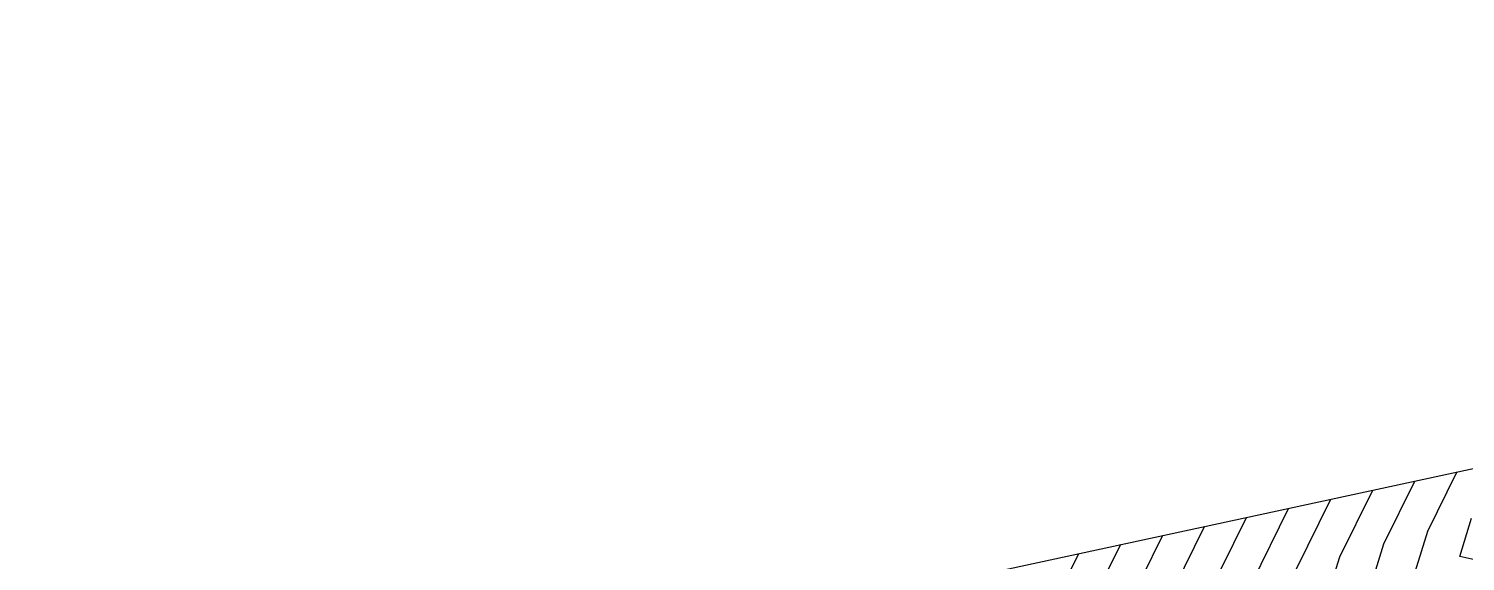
# Model space of a CAD drawing. Header units: metres. Extents: x 419582 to 423558, y 4805372 to 4807539.
# Drawn here: x 420351 to 420414.8, y 4805733.3 to 4805757 of the extents above; entities that cross this region are included whole.
import ezdxf

# ---------------------------------------------------------------- set-up
doc = ezdxf.new("R2010")
doc.units = ezdxf.units.M
for name, color, linetype in [('C-TINN-BNDY', 110, 'Continuous'), ('C-TOPO-MAJR', 9, 'Continuous'), ('C-TOPO-MINR', 8, 'Continuous')]:
    doc.layers.add(name, color=color, linetype=linetype)

msp = doc.modelspace()

# ---------------------------------------------------------------- linework, layer by layer
at = {"layer": 'C-TINN-BNDY', "color": 110, "linetype": 'Continuous', "lineweight": -3, "flags": 128}
msp.add_lwpolyline([(419987.22, 4805626.86), (420067.42, 4805642.58), (420130.36, 4805657.89), (420174.19, 4805669.18), (420298.87, 4805712.34), (420443.91, 4805743.65), (420493.5, 4805756.98)], dxfattribs=at)
at = {"layer": 'C-TOPO-MAJR', "color": 9, "linetype": 'Continuous', "lineweight": -3, "flags": 128}
for points, elevation in [([(420410.599, 4805732.172), (420411.2, 4805734.097), (420412.574, 4805736.885)], 1615), ([(420401.448, 4805731.249), (420403.231, 4805734.869)], 1610)]:
    msp.add_lwpolyline(points, dxfattribs=dict(at, elevation=elevation))
at = {"layer": 'C-TOPO-MINR', "color": 8, "linetype": 'Continuous', "lineweight": -3, "flags": 128}
for points, elevation in [([(420416.53, 4805722.389), (420413.835, 4805728.441), (420413.086, 4805732.638), (420413.131, 4805732.683), (420413.176, 4805732.727), (420412.585, 4805732.856), (420413.151, 4805734.667), (420414.442, 4805737.289)], 1616), ([(420408.613, 4805731.487), (420409.25, 4805733.527), (420410.705, 4805736.482)], 1614), ([(420405.349, 4805732.388), (420406.968, 4805735.675)], 1612), ([(420407.299, 4805732.958), (420408.837, 4805736.079)], 1613), ([(420403.398, 4805731.818), (420405.099, 4805735.272)], 1611), ([(420415.247, 4805733.393), (420414.572, 4805733.541), (420415.101, 4805735.236)], 1617), ([(420401.362, 4805734.465), (420399.497, 4805730.679)], 1609), ([(420399.494, 4805734.062), (420397.547, 4805730.109)], 1608), ([(420397.625, 4805733.658), (420395.596, 4805729.54)], 1607)]:
    msp.add_lwpolyline(points, dxfattribs=dict(at, elevation=elevation))

doc.saveas('drawing.dxf')
